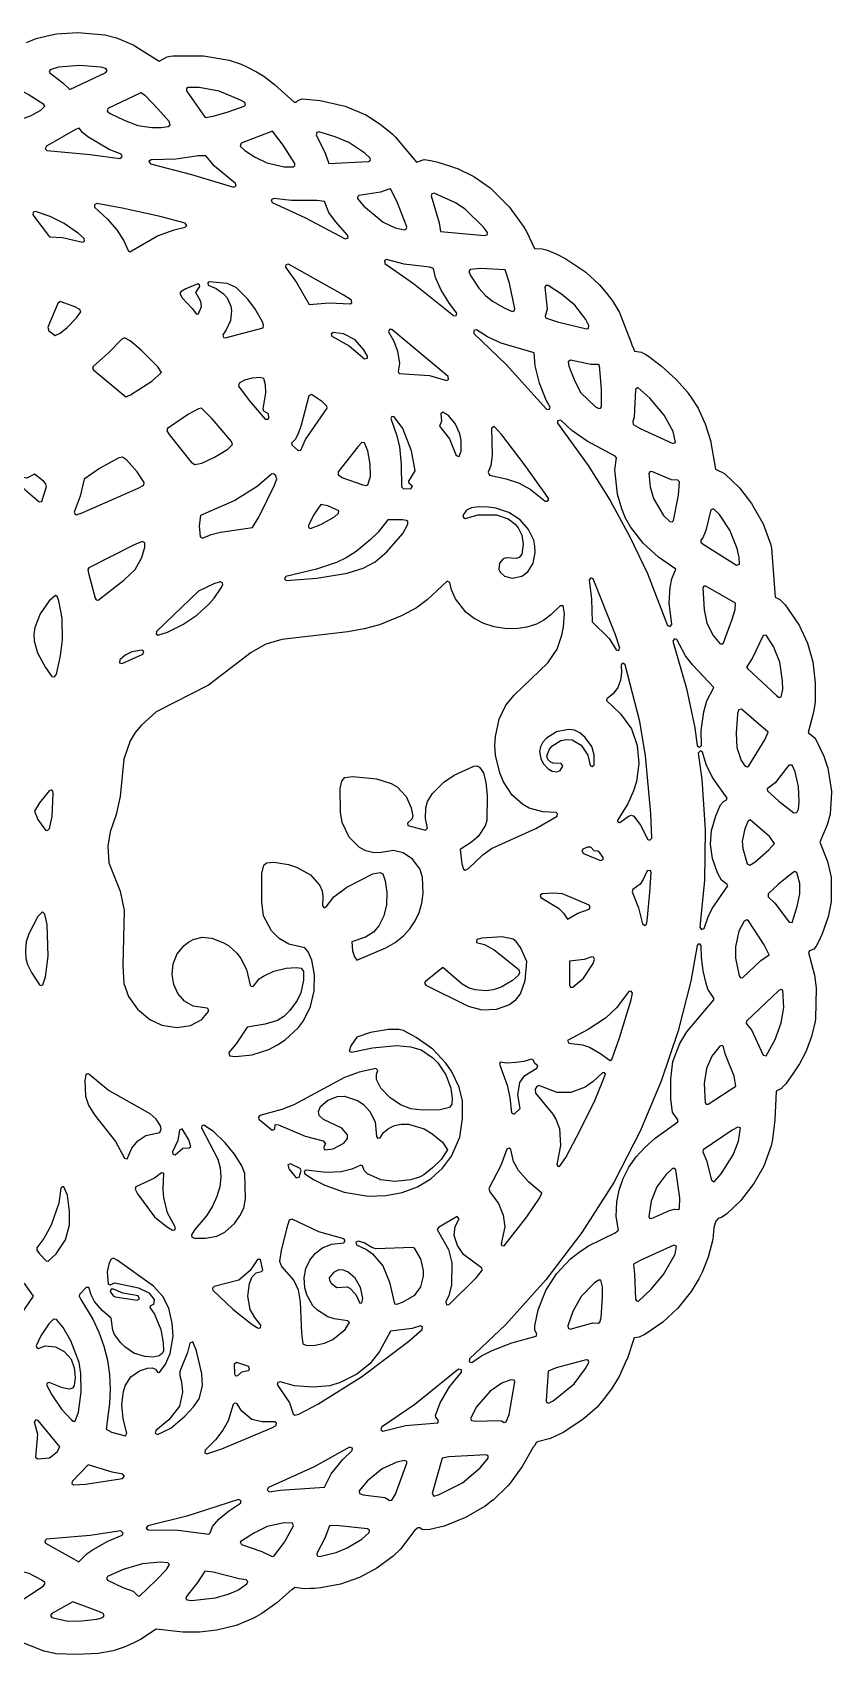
# Model space of a CAD drawing. Header units: millimetres. Extents: x 0 to 300, y 0 to 298.
# Drawn here: x 153.2 to 299.9, y 0.4 to 298.3 of the extents above; entities that cross this region are included whole.
import ezdxf

# ---------------------------------------------------------------- set-up
doc = ezdxf.new("R2010")
doc.units = ezdxf.units.MM
doc.layers.add('CUT', color=7, linetype='CONTINUOUS')

msp = doc.modelspace()

# ---------------------------------------------------------------- linework, layer by layer
at = {"layer": 'CUT'}
msp.add_lwpolyline([(152.1138, 296.4351), (153.9344, 297.1684), (155.9288, 297.6845), (157.6565, 298.0648), (161.5401, 298.3099), (166.509, 297.8858), (168.6715, 297.33), (171.7335, 296.0566), (176.4606, 293.029), (177.9771, 293.8203), (178.5348, 293.9328), (179.0786, 293.9902), (184.5915, 293.9936), (189.3438, 293.2099), (189.722, 293.0863), (191.5341, 292.4764), (192.2968, 292.1176), (194.3583, 291.0507), (195.6614, 290.259), (197.6325, 288.7413), (201.2594, 285.4767), (201.5963, 285.4774), (201.9144, 285.8207), (202.7049, 286.1151), (206.0041, 285.8395), (210.6328, 284.7509), (214.4049, 283.1637), (214.7019, 282.9917), (217.0329, 281.4516), (218.8002, 280.0828), (218.8027, 280.0809), (218.8033, 280.0804), (218.8033, 280.0804), (219.3065, 279.6372), (219.8317, 279.0616), (223.7284, 274.4945), (225.0906, 274.9791), (226.3502, 274.7961), (227.628, 274.5175), (230.099, 273.7087), (230.8247, 273.454), (231.2079, 273.3196), (231.2747, 273.2961), (231.3216, 273.2797), (233.9706, 271.9675), (234.213, 271.8347), (234.2532, 271.8126), (234.277, 271.7996), (234.4276, 271.7171), (237.2037, 269.7569), (240.7337, 266.3142), (243.4475, 262.4647), (243.4874, 262.3978), (243.5339, 262.3198), (243.5763, 262.2486), (243.8667, 261.7614), (245.3886, 258.6245), (246.7465, 258.556), (247.4834, 258.3826), (247.8779, 258.2787), (249.4468, 257.5871), (251.1164, 256.723), (254.7785, 254.2905), (257.3096, 251.9454), (258.5859, 250.4094), (259.6461, 249.0331), (260.9345, 246.8857), (261.1674, 246.3979), (263.0559, 241.4912), (263.2169, 240.9221), (263.5192, 240.2875), (263.716, 239.7763), (264.9656, 239.566), (265.0385, 239.5422), (265.7771, 239.1547), (266.0554, 238.9724), (266.0733, 238.9607), (266.0745, 238.9599), (266.3627, 238.7711), (268.6092, 237.1106), (271.448, 234.4862), (273.4244, 232.2463), (273.4442, 232.2193), (273.458, 232.2006), (273.5402, 232.0884), (274.1355, 231.2766), (275.3654, 229.3379), (275.5182, 229.0246), (276.6869, 226.4057), (277.6301, 223.3559), (278.6003, 218.0985), (280.2146, 217.3105), (280.2285, 217.3002), (280.236, 217.2945), (280.2472, 217.2862), (280.2929, 217.2521), (282.9876, 214.7045), (285.2016, 211.8228), (287.3048, 208.0731), (288.7189, 204.2132), (288.852, 203.6288), (289.5531, 194.6211), (290.3634, 194.1993), (291.3664, 193.1963), (293.9297, 189.4785), (295.4864, 186.1551), (296.4635, 182.7392), (296.8909, 178.8737), (296.8912, 175.9216), (296.8559, 175.4002), (296.6291, 173.812), (296.5012, 173.2654), (295.6018, 169.7522), (296.8798, 168.6912), (298.4693, 165.4297), (299.1831, 163.2253), (299.8616, 159.0015), (299.8699, 158.7441), (299.597, 154.7287), (299.0745, 152.8044), (297.7367, 149.5913), (299.1399, 146.0356), (299.7835, 143.1683), (299.8151, 138.6346), (299.2662, 135.8976), (298.155, 132.7563), (297.479, 131.3186), (297.0477, 130.5055), (296.6013, 129.9704), (295.8297, 129.6575), (295.6557, 129.3643), (296.7598, 125.1649), (297.068, 122.8511), (296.9064, 117.1974), (296.8524, 116.7016), (296.1795, 113.9006), (295.253, 111.402), (295.0082, 110.877), (294.0019, 108.9053), (292.896, 107.2338), (291.4898, 105.2056), (290.7521, 104.4726), (290.7278, 104.4501), (290.71, 104.4336), (290.6791, 104.405), (290.6579, 104.3853), (289.6853, 103.8977), (289.4942, 98.625), (289.0417, 95.0047), (288.771, 93.8613), (288.3246, 92.4736), (287.4291, 90.1233), (285.6157, 86.8965), (283.1396, 83.7562), (283.1364, 83.7529), (280.6509, 81.3519), (279.6531, 80.6866), (279.0395, 80.5152), (278.6364, 80.0169), (278.3002, 78.8187), (278.0768, 76.6155), (277.2263, 73.3705), (276.2196, 70.7823), (275.5391, 69.4502), (274.13, 67.0863), (271.674, 64.0458), (270.7583, 63.1747), (268.8955, 61.4813), (265.6141, 59.2006), (264.561, 58.7212), (263.6311, 58.5814), (262.3372, 54.6955), (262.2743, 54.5371), (262.2709, 54.5285), (262.269, 54.5238), (262.2686, 54.5228), (260.8882, 51.4683), (259.6139, 49.422), (258.4131, 47.7424), (256.8449, 45.8692), (254.5729, 43.8831), (254.1025, 43.5381), (250.7173, 41.2902), (249.6759, 40.7818), (248.2933, 40.1267), (245.8879, 39.4657), (245.8353, 39.3975), (245.6904, 39.3601), (245.4031, 38.8377), (245.1289, 38.4825), (243.1194, 34.9842), (240.9066, 31.9136), (240.4508, 31.4185), (240.2956, 31.2499), (240.2168, 31.1643), (240.1383, 31.0789), (238.011, 28.994), (237.8153, 28.8301), (237.7642, 28.7873), (237.7391, 28.7663), (237.7272, 28.7564), (236.3173, 27.6967), (232.703, 25.5828), (228.8011, 24.0101), (226.1535, 23.3781), (224.8188, 23.3062), (224.3238, 23.6869), (223.9357, 23.6654), (223.4202, 23.2397), (220.7458, 19.7928), (219.4076, 18.5159), (216.4179, 16.2812), (213.2384, 14.602), (209.738, 13.3551), (206.1545, 12.649), (204.996, 12.5783), (204.9875, 12.5778), (204.2494, 12.5327), (203.0976, 12.4625), (201.3546, 12.7102), (200.9082, 12.3289), (200.7548, 12.3195), (198.0991, 9.9407), (195.3151, 7.9479), (193.9011, 7.1564), (193.8747, 7.1433), (193.8518, 7.132), (193.7701, 7.0917), (193.6462, 7.0305), (190.5849, 5.7685), (187.066, 4.9205), (183.8692, 4.5263), (180.8007, 4.5574), (175.9106, 5.0996), (173.0341, 3.1584), (171.6032, 2.4583), (170.0826, 1.7732), (168.0438, 1.1272), (165.2837, 0.6022), (161.3784, 0.421), (157.5961, 0.5734), (157.1758, 0.665), (156.7026, 0.7681), (156.2508, 0.8666), (155.3481, 1.0634), (155.3295, 1.0677), (154.5751, 1.3348), (150.3606, 2.9911)], dxfattribs=at)
for points in [[(160.1105, 287.8378), (166.7028, 290.9676), (166.9065, 291.3215), (166.6953, 291.671), (165.772, 291.9629), (161.9347, 292.232), (158.0037, 291.9372), (156.4533, 291.4427), (156.3136, 291.1599), (156.4211, 290.8633), (158.825, 289.0586)], [(149.3493, 282.1604), (150.5959, 282.2255), (152.7387, 282.9523), (154.7809, 284.0636), (155.4854, 284.7704), (155.3118, 285.1024), (152.4288, 286.917), (150.0371, 288.1963), (144.43, 285.0747), (144.2348, 284.5335), (145.091, 283.8681), (147.4996, 282.6341)], [(172.5665, 281.2427), (175.1161, 280.8632), (176.827, 280.8322), (178.1016, 281.0365), (178.497, 281.3698), (178.2971, 281.9367), (176.2552, 284.2708), (173.9837, 286.663), (173.1378, 287.2425), (167.0521, 284.371), (166.9433, 283.8666), (167.4864, 283.4487), (170.0518, 282.1975)], [(186.4002, 282.9364), (189.122, 283.7218), (192.0652, 284.7701), (192.298, 285.0251), (192.1965, 285.4276), (191.3961, 285.8924), (187.4984, 287.5293), (183.7902, 288.184), (181.8299, 288.2177), (181.4796, 288.0126), (181.4868, 287.6067), (184.8943, 282.7094)], [(169.2784, 275.1824), (169.6971, 275.5288), (169.4986, 275.9324), (167.3046, 276.8386), (163.387, 279.159), (162.4078, 279.9167), (161.8223, 280.7144), (161.1022, 280.4754), (155.7928, 277.4066), (155.5385, 276.9587), (155.8939, 276.6305), (163.8441, 275.9109)], [(196.2152, 274.3657), (199.4453, 273.646), (201.0716, 273.6276), (201.4012, 273.8863), (201.3692, 274.2335), (199.2117, 277.5854), (197.2683, 280.1952), (191.5346, 277.9582), (191.3585, 277.412), (192.1965, 276.634), (194.1006, 275.394)], [(207.6033, 274.2141), (214.9184, 274.6158), (215.2356, 274.8314), (215.2058, 275.2486), (214.2263, 276.1262), (211.2827, 278.0915), (208.8042, 279.1689), (205.7951, 280.0334), (205.3916, 279.9287), (205.2981, 279.5224), (206.9167, 276.1473)], [(190.1244, 269.8858), (190.5928, 270.1437), (190.4866, 270.5727), (186.6271, 273.7487), (185.0548, 275.6628), (183.6752, 275.6305), (179.5304, 275.0263), (175.0248, 274.939), (174.6014, 274.5948), (174.873, 274.1565), (182.4438, 272.2523)], [(217.5668, 263.4833), (219.7865, 262.4337), (221.5229, 262.0721), (221.8993, 262.2488), (221.9486, 262.5912), (220.1968, 267.033), (218.9786, 269.4987), (218.6304, 269.5491), (217.0974, 268.9599), (213.0921, 268.3695), (212.8812, 268.149), (212.8965, 267.8192), (213.9856, 266.4738)], [(228.1335, 261.7617), (236.2063, 260.9986), (236.6646, 261.1519), (236.7036, 261.5687), (236.0001, 262.5635), (232.654, 265.8756), (230.8724, 267.0443), (226.9266, 268.7858), (226.5011, 268.6852), (226.4008, 268.2755), (227.8449, 263.3561)], [(158.721, 260.6602), (162.3825, 259.8032), (162.7735, 260.0067), (162.7426, 260.4464), (161.6788, 261.389), (159.0488, 263.2025), (156.4896, 264.4807), (153.7952, 265.4138), (153.3701, 265.2851), (153.3232, 264.8435), (156.3403, 260.7959)], [(168.7252, 262.0451), (169.9951, 260.0649), (170.7713, 258.2477), (171.0818, 258.0117), (176.1872, 260.9427), (179.2341, 262.0425), (181.2708, 262.5278), (181.547, 262.8348), (181.2681, 263.2967), (176.6664, 264.5268), (169.7037, 266.0641), (165.0183, 266.8733), (164.6151, 266.682), (164.6372, 266.2363), (166.962, 264.1103)], [(210.6378, 260.4282), (211.1438, 260.6076), (211.1054, 261.0499), (208.82, 263.5699), (207.6298, 265.2164), (206.8196, 267.2857), (205.4256, 267.4491), (200.7494, 267.4507), (197.4947, 267.8072), (197.0454, 267.5511), (197.2204, 267.0645), (203.1953, 264.327)], [(228.2605, 250.9965), (227.1893, 253.2975), (226.814, 254.9613), (226.0967, 255.2305), (221.4461, 255.7701), (218.2005, 256.5916), (217.8213, 256.4304), (217.9076, 255.87), (223.1255, 252.1982), (230.4934, 246.3199), (230.9752, 246.2934), (231.1213, 246.7859), (229.7514, 248.5309)], [(204.0342, 248.3242), (207.655, 248.6838), (211.5162, 248.451), (211.8554, 248.6324), (211.7944, 249.1458), (210.2339, 250.1212), (200.19, 255.7411), (199.7208, 255.6563), (199.6629, 255.1831), (201.7042, 252.366)], [(236.3741, 250.0311), (237.6725, 248.9711), (239.8924, 247.6694), (241.2547, 247.0869), (241.6433, 247.2101), (241.7423, 247.5342), (240.7667, 252.2382), (240.0043, 254.6952), (235.4682, 254.952), (233.5671, 254.7959), (233.3238, 254.41), (233.6103, 253.678), (235.1636, 251.3631)], [(184.1554, 248.898), (183.2033, 250.5736), (183.9308, 251.6389), (183.8664, 251.9758), (183.5653, 252.1402), (181.3546, 251.2526), (180.4484, 250.645), (180.2953, 250.3493), (180.7143, 249.6023), (182.5332, 247.6306), (183.3332, 246.5689), (183.6963, 246.6572), (184.2531, 247.951)], [(188.3165, 250.3001), (188.9527, 249.5905), (189.6036, 248.0623), (189.7295, 247.1829), (189.5417, 245.3949), (188.8039, 243.666), (188.1579, 242.7832), (188.2681, 242.3143), (188.6031, 242.2279), (195.5545, 244.0661), (195.6384, 244.5412), (195.4325, 245.1434), (194.0511, 247.6093), (192.6897, 249.394), (190.6184, 251.4673), (188.9361, 252.1773), (185.7445, 252.5374), (185.3873, 252.3197), (185.442, 251.8711), (186.9462, 251.2745)], [(247.2912, 246.2157), (247.3978, 245.8827), (249.5646, 245.1485), (254.9179, 243.8499), (255.2747, 243.961), (255.3368, 244.4959), (254.7933, 245.5937), (252.7346, 248.2392), (250.3241, 250.2302), (247.846, 251.848), (247.4639, 251.865), (247.2376, 251.5146), (247.6575, 247.4936)], [(157.3804, 242.6519), (158.3365, 243.0791), (159.6166, 244.1424), (161.314, 245.901), (162.0766, 247.0313), (161.9349, 247.4124), (161.0276, 247.9332), (158.3019, 248.8758), (157.8988, 248.5377), (156.0707, 244.2015), (156.2462, 243.4951)], [(171.1912, 231.762), (175.1593, 234.2683), (176.9134, 235.8729), (176.211, 236.9229), (173.163, 239.9707), (171.1707, 241.6607), (170.1442, 242.2401), (169.6097, 241.9923), (167.1994, 239.4918), (164.3512, 236.9519), (164.2659, 236.6154), (164.4882, 236.2818), (170.3602, 231.4217)], [(214.1569, 238.3951), (214.6825, 238.5035), (214.7382, 238.8759), (214.0669, 240.0282), (212.4703, 241.8363), (210.2974, 242.9711), (208.4002, 243.2364), (208.0286, 242.9289), (208.1864, 242.5075), (211.3456, 240.7329)], [(220.2145, 239.7538), (220.5788, 237.5069), (220.3536, 236.0338), (220.4991, 235.6916), (226.0853, 235.2805), (229.2039, 234.4195), (229.5891, 234.5565), (229.5437, 235.1177), (219.206, 243.7335), (218.7575, 243.7628), (218.5624, 243.3579), (219.5375, 241.6078)], [(246.2661, 233.8916), (245.509, 237.1011), (245.2698, 239.469), (239.2565, 241.2575), (236.7543, 242.3848), (234.6919, 243.6663), (234.2565, 243.5904), (234.2344, 243.0276), (240.1756, 237.323), (247.5557, 229.1551), (248.0571, 229.0581), (248.2587, 229.4933), (247.5097, 230.763)], [(253.883, 232.1035), (256.5751, 229.58), (257.1593, 229.2281), (257.4946, 229.2836), (257.6674, 229.5762), (257.669, 232.8039), (257.3065, 237.1317), (256.9832, 237.3205), (255.6903, 237.3296), (251.947, 238.0964), (251.5292, 237.7956), (251.6712, 237.0392), (252.7735, 234.2406)], [(196.4897, 227.2638), (196.6306, 227.5321), (196.5442, 228.2949), (195.702, 228.7821), (195.5776, 229.1854), (196.0284, 232.1028), (195.968, 233.603), (195.6994, 234.7494), (194.9442, 234.9656), (193.5756, 234.816), (192.1655, 234.4313), (191.132, 233.8827), (191.0477, 233.3618), (192.9988, 230.7376), (195.9569, 227.2767)], [(271.2371, 223.0176), (270.8357, 225.0439), (269.156, 228.0472), (266.549, 231.1663), (264.3393, 233.0804), (263.8804, 232.7531), (263.6565, 227.6325), (263.4192, 226.8587), (263.4662, 226.3124), (264.7266, 225.5628), (270.7372, 222.8297)], [(202.4474, 221.5839), (203.3629, 223.5514), (207.3387, 229.3042), (207.2738, 229.7042), (206.4424, 230.4804), (204.4323, 231.8221), (203.9227, 231.5859), (202.5532, 226.1996), (201.9748, 224.5822), (201.4137, 223.5462), (200.7772, 222.8686), (200.8708, 222.5419), (201.9681, 221.5344)], [(183.0292, 218.9421), (184.3078, 219.1992), (186.6461, 220.3199), (189.074, 221.7993), (189.9289, 222.6626), (189.7612, 223.1945), (186.2007, 227.3573), (184.2403, 229.3011), (183.7049, 229.2016), (181.8605, 228.2038), (178.0051, 225.594), (177.8779, 225.1571), (178.319, 224.4928), (182.3415, 219.3649)], [(220.5795, 222.2565), (220.8816, 218.9622), (220.9506, 214.8643), (221.2586, 214.5588), (222.6424, 214.4906), (222.9541, 214.9751), (222.3872, 215.4758), (222.2955, 215.8779), (223.4379, 217.7753), (222.7855, 221.4949), (221.1787, 225.5847), (219.6312, 227.7355), (219.1588, 227.7833), (218.9638, 227.3858), (220.0539, 224.4235)], [(231.538, 220.4629), (231.9197, 221.3962), (231.8935, 223.4532), (231.6742, 224.5937), (230.8153, 226.5095), (229.5401, 227.9998), (228.5299, 228.5759), (228.1442, 228.2789), (228.3081, 226.9538), (227.9402, 226.0191), (229.7669, 223.6856), (230.9914, 220.6141)], [(252.2029, 225.2307), (250.1679, 227.1128), (249.6069, 227.0155), (249.5974, 226.5681), (255.1917, 218.8025), (259.2255, 212.3421), (262.8425, 205.711), (266.0777, 198.9396), (269.7726, 189.4219), (270.2584, 189.2033), (270.5408, 189.5816), (270.0769, 193.5641), (270.2573, 196.3493), (270.5412, 197.9785), (271.2758, 199.7564), (268.1229, 201.972), (265.2883, 204.5352), (262.9965, 207.5234), (262.0799, 209.1388), (261.3586, 210.8313), (260.5989, 213.5147), (260.1151, 217.9907), (260.3846, 220.2037), (260.1722, 220.4695), (255.0037, 223.2233)], [(244.5811, 214.4405), (247.327, 212.2526), (247.6358, 212.206), (247.903, 212.4302), (247.9107, 212.7423), (247.4478, 213.4734), (243.4914, 219.0009), (239.3659, 224.3912), (237.9361, 225.9591), (237.4941, 225.6081), (237.6055, 220.6306), (237.3324, 218.7669), (236.8744, 217.5316), (237.1209, 217.026), (240.1457, 216.3427), (242.4401, 215.5749)], [(214.4989, 215.1025), (214.7927, 215.2315), (215.2534, 216.7351), (215.1992, 219.0288), (214.775, 221.4761), (214.1783, 222.9689), (213.6908, 223.0027), (212.9293, 222.1935), (209.3225, 217.6496), (209.3307, 217.0415), (210.1754, 216.5101), (213.8575, 215.2336)], [(172.525, 214.5566), (173.6416, 215.1804), (173.7567, 215.6411), (172.4133, 217.5983), (170.4572, 219.8238), (169.7611, 220.3273), (169.1082, 220.2147), (165.5368, 218.2165), (162.722, 216.2917), (162.0067, 213.1678), (160.9104, 210.2333), (160.9729, 209.8915), (161.2786, 209.7262), (162.4901, 210.1737)], [(267.1943, 212.712), (269.0534, 209.5983), (270.2051, 208.4695), (270.6132, 208.407), (270.8549, 208.6983), (271.7688, 213.3036), (271.953, 215.785), (271.6726, 216.1165), (270.5001, 216.1426), (266.8776, 217.7013), (266.5079, 217.6465), (266.3432, 217.3109), (266.5878, 214.8771)], [(154.9486, 212.1765), (155.8138, 214.9179), (155.7062, 215.387), (155.2446, 215.8981), (153.5738, 217.2125), (152.1648, 216.4407), (150.7498, 216.7899), (150.1219, 216.5577), (150.0954, 216.0186), (151.8872, 214.2837), (154.4331, 212.1293)], [(193.6204, 207.3721), (194.8538, 209.4318), (197.6727, 215.1584), (198.0728, 216.3549), (197.8031, 216.982), (197.436, 217.2266), (197.0919, 217.1703), (194.4851, 214.9257), (190.3502, 212.3605), (184.0721, 209.5942), (183.844, 207.6897), (183.974, 205.7049), (184.4287, 205.4193), (186.0508, 206.1353), (187.7581, 206.5408)], [(208.6577, 209.3799), (209.392, 210.012), (209.4233, 210.4334), (207.4473, 211.4004), (206.1223, 211.6176), (204.8021, 209.6434), (203.8742, 207.7654), (203.9129, 207.3827), (204.2555, 207.2078), (206.1261, 207.9174)], [(210.9697, 199.0178), (213.9322, 199.9564), (216.1263, 201.1177), (218.2897, 202.9295), (221.17, 206.3137), (222.1125, 208.0321), (222.1168, 208.5015), (221.8883, 208.7095), (221.1647, 208.7978), (218.4576, 208.7945), (216.6496, 206.5326), (215.2223, 205.1064), (212.6512, 202.9889), (210.8231, 201.8129), (209.0214, 200.9597), (205.3698, 199.7224), (199.6967, 198.4116), (199.4554, 197.9999), (199.8165, 197.6423), (205.441, 198.0916)], [(238.381, 209.7362), (240.5226, 209.002), (241.8395, 208.0068), (242.3811, 207.3624), (243.0366, 205.9685), (243.2497, 204.345), (243.0229, 202.5041), (242.55, 201.8844), (242.0837, 201.7091), (240.1746, 201.8243), (239.6045, 201.6376), (238.9095, 200.8323), (238.7868, 199.7664), (239.0315, 199.2107), (239.8366, 198.4597), (241.273, 198.0938), (243.0137, 198.4405), (244.1425, 199.2347), (245.1352, 200.8595), (245.4999, 202.8289), (245.4399, 203.9729), (245.2265, 205.0642), (244.287, 207.0555), (242.6993, 208.8028), (240.619, 210.1566), (238.2787, 210.9365), (236.9014, 211.1235), (235.1508, 211.1821), (233.796, 210.999), (232.8592, 210.5828), (232.2373, 209.5868), (232.3178, 209.222), (232.6447, 209.0792), (235.0201, 209.7128)], [(283.0007, 200.6611), (282.9392, 201.9053), (282.5549, 203.5674), (281.2175, 206.9325), (279.2859, 209.7632), (278.2158, 210.8162), (277.6931, 210.6173), (276.7714, 206.8488), (276.2259, 205.5154), (275.8616, 205.0887), (275.8777, 204.7002), (276.303, 204.3609), (282.4533, 200.5079)], [(164.9168, 194.1009), (165.2819, 194.0304), (169.9793, 197.7211), (172.0618, 199.7124), (173.3203, 201.9001), (173.8423, 203.764), (173.84, 204.5956), (173.3761, 204.8292), (171.7962, 204.1694), (163.5816, 200.0034), (163.4093, 199.7111), (163.5199, 198.9965), (164.7379, 194.4319)], [(181.126, 120.4397), (179.9253, 121.8437), (179.162, 123.5014), (178.8538, 125.3201), (179.0429, 127.2391), (179.786, 129.0771), (181.0918, 130.6235), (181.8753, 131.2511), (182.7202, 131.733), (184.3621, 132.1631), (186.1647, 131.9811), (188.1752, 131.2133), (189.1742, 130.6309), (190.7738, 129.1826), (191.4899, 128.2386), (192.4835, 126.2512), (193.1512, 123.3548), (193.412, 123.0889), (193.8088, 123.1762), (194.8436, 124.4827), (195.5967, 125.0236), (197.5255, 125.9107), (199.7858, 126.4531), (201.6413, 126.6101), (202.5158, 126.4571), (202.9751, 125.8718), (202.9783, 124.242), (202.4504, 121.9295), (201.8277, 120.5367), (200.4585, 118.6809), (199.3497, 117.5774), (198.1861, 116.8309), (195.9342, 116.1917), (192.6438, 115.6433), (190.6374, 112.551), (189.2799, 110.9611), (189.3727, 110.3918), (190.4988, 110.2501), (193.5365, 110.5526), (196.6158, 111.5496), (198.1727, 112.3722), (199.607, 113.3022), (202.0425, 115.567), (202.9903, 116.8178), (204.241, 119.4068), (204.9003, 122.2904), (204.9646, 125.2696), (204.4674, 127.9608), (203.8423, 129.4874), (203.189, 130.178), (200.267, 130.8926), (198.4775, 131.9146), (197.0828, 133.3202), (195.6197, 136.0984), (195.3044, 138.6407), (195.3344, 143.8461), (195.6783, 145.3917), (196.1634, 145.8222), (197.5135, 145.9597), (200.1885, 145.5222), (201.6931, 145.0272), (204.2262, 143.6195), (205.9571, 141.6822), (206.3823, 140.6467), (206.5395, 139.5695), (206.4321, 137.896), (206.7785, 137.5733), (207.1282, 137.7067), (208.5142, 139.6016), (210.9333, 141.3753), (215.6993, 143.8021), (217.0218, 144.0572), (217.535, 143.7756), (217.9764, 142.5111), (218.2864, 140.3675), (218.2261, 138.1302), (217.739, 136.0706), (216.8123, 134.2613), (215.8353, 133.0959), (214.3658, 132.135), (211.8441, 131.3167), (211.9766, 129.6261), (212.3062, 128.5308), (212.7254, 127.9512), (218.0979, 130.1987), (219.7948, 131.2069), (221.2936, 132.4008), (222.4873, 133.6837), (223.4646, 135.1348), (224.2049, 136.7044), (224.7008, 138.392), (224.9451, 140.2461), (224.8032, 143.1719), (224.292, 144.7361), (222.9832, 146.4992), (221.2382, 147.6753), (219.4965, 148.0578), (216.8713, 147.6406), (215.6202, 147.7037), (214.4291, 148.0375), (213.2462, 148.6611), (211.3608, 150.5161), (210.085, 153.1986), (209.7331, 155.0985), (209.7071, 159.4596), (210.0116, 160.8007), (210.5414, 161.4792), (212.047, 161.656), (216.3691, 161.2634), (219.0768, 160.4069), (220.1331, 159.7902), (221.7832, 158.0252), (222.7491, 155.9317), (223.0163, 154.3735), (222.8536, 153.8138), (222.0612, 153.0723), (222.0937, 152.6645), (225.3502, 151.8108), (225.7167, 152.1963), (225.342, 153.9811), (225.434, 155.9241), (225.7483, 157.0533), (226.6388, 158.5429), (228.7259, 160.6297), (230.5906, 161.9052), (234.2557, 163.5715), (234.8027, 163.6144), (235.2549, 163.3937), (235.9884, 162.3386), (236.4574, 160.5565), (236.7, 158.1797), (236.6397, 153.5807), (236.3349, 152.6012), (234.9994, 150.6242), (233.7815, 149.5889), (231.7226, 148.2709), (232.0492, 145.6286), (232.3471, 144.6787), (232.6526, 144.4616), (233.228, 144.7857), (235.8486, 147.311), (237.4693, 148.4401), (245.6034, 152.1298), (249.5342, 154.4121), (249.6022, 154.7832), (249.3326, 155.0471), (246.908, 155.192), (244.3646, 155.8696), (243.1951, 156.506), (241.2679, 158.2531), (239.6837, 160.7166), (238.9896, 162.3554), (238.205, 165.614), (238.109, 167.3436), (238.1741, 169.0057), (238.8671, 172.1692), (240.1019, 174.7437), (241.6758, 176.6583), (247.7766, 182.5459), (249.4913, 185.0759), (250.3937, 187.6098), (250.6695, 189.1649), (250.8462, 191.5821), (250.6156, 193.0328), (250.0988, 193.0394), (248.3752, 191.3489), (247.0869, 190.377), (245.7444, 189.6466), (243.9537, 189.0686), (241.932, 188.7842), (239.9362, 188.8494), (237.9718, 189.1768), (236.0389, 189.7966), (234.3104, 190.6749), (232.775, 191.8301), (230.8709, 194.2816), (230.1269, 195.9774), (229.8141, 197.3109), (229.3416, 197.5129), (225.6341, 194.0863), (223.7204, 192.628), (221.052, 191.2158), (216.9091, 189.5224), (214.0766, 188.7599), (211.0746, 188.2136), (199.0163, 186.8278), (196.0385, 185.9537), (193.3367, 184.4355), (185.534, 178.4399), (175.9539, 173.5298), (173.1493, 171.0588), (172.0816, 169.7314), (171.1869, 168.2189), (169.9904, 164.8584), (169.319, 157.9828), (168.5629, 154.6862), (167.4704, 151.4923), (167.062, 148.8917), (167.2314, 145.8104), (169.3484, 140.6018), (170.076, 137.0841), (169.8069, 126.9612), (170.0211, 123.6333), (170.85, 121.2526), (172.5128, 118.9193), (174.79, 117.0197), (176.9903, 116.007), (179.7039, 115.5937), (182.2009, 115.9456), (184.2873, 117.0441), (185.5114, 118.5412), (185.5186, 118.8854), (185.2943, 119.0967), (182.7075, 119.5198)], [(180.8472, 189.5722), (183.3919, 191.3056), (185.5975, 193.2996), (186.5564, 194.4352), (187.887, 196.3453), (188.1384, 196.8933), (188.0761, 197.2259), (187.7045, 197.3918), (186.4934, 197.0623), (183.7153, 195.691), (176.0045, 188.3134), (175.9012, 187.8845), (176.2538, 187.6193), (178.0096, 188.1999)], [(255.9559, 190.0644), (259.0325, 186.9827), (260.3452, 184.9102), (260.7766, 184.7941), (261.0391, 185.266), (260.2158, 187.6947), (256.1423, 197.946), (255.6941, 198.1743), (255.3741, 197.7863), (255.8378, 194.2331)], [(277.0105, 189.8215), (278.1254, 187.5912), (279.3492, 186.0975), (279.7443, 185.9796), (280.0239, 186.234), (281.6224, 190.5621), (282.1599, 192.3622), (282.2544, 193.5003), (276.8279, 196.6533), (276.4445, 196.6256), (276.2598, 196.2884), (276.5176, 192.291)], [(158.7496, 186.7643), (158.6865, 190.7744), (158.0644, 193.9155), (157.7838, 194.7383), (157.4617, 194.9262), (156.3119, 193.9175), (154.6128, 191.517), (153.6618, 189.0424), (153.478, 187.8097), (153.513, 186.5748), (154.1425, 184.4044), (155.6422, 181.6975), (156.7916, 180.0502), (157.3015, 179.9465), (157.62, 180.4674), (158.3868, 183.8328)], [(173.69, 184.6127), (173.2871, 184.8712), (171.4395, 184.5661), (170.2293, 183.9608), (169.2353, 183.0666), (169.2094, 182.5526), (169.6738, 182.4186), (173.4929, 184.1104)], [(276.4177, 173.5191), (277.0115, 175.5442), (278.248, 177.9846), (274.3988, 182.0875), (273.0901, 183.8562), (271.4838, 186.8209), (271.0659, 186.9814), (270.7639, 186.4986), (273.2523, 177.809), (274.759, 170.6071), (275.2176, 167.3817), (275.5888, 167.0372), (276.0024, 167.3295), (275.9319, 170.1315)], [(290.2361, 176.185), (290.6329, 176.3043), (290.9024, 177.6712), (290.8751, 179.2215), (290.3652, 182.6476), (289.2113, 185.5129), (287.8753, 187.6503), (287.3234, 187.5393), (285.2758, 183.3467), (284.2577, 181.7776), (284.4939, 181.4135), (289.7432, 176.5299)], [(261.1506, 179.3552), (260.6457, 178.0084), (259.7974, 176.8421), (258.6378, 175.9384), (258.5524, 175.6128), (261.1657, 173.1947), (263.1371, 170.4355), (264.1888, 167.3649), (264.4995, 164.064), (264.0474, 160.7491), (263.5163, 159.026), (262.4779, 156.649), (260.5262, 153.5571), (260.6888, 153.2987), (261.0242, 153.2372), (262.7076, 154.4477), (263.1809, 154.5618), (263.5867, 154.3769), (264.8373, 152.7597), (266.141, 150.1215), (266.5188, 149.9549), (266.8697, 150.3244), (266.7257, 154.901), (265.7299, 165.4627), (264.6748, 171.7897), (262.0185, 182.1728), (261.6366, 182.4559), (261.2519, 182.1766), (261.3314, 180.7844)], [(282.4621, 166.9939), (283.2967, 164.6209), (284.028, 163.5634), (284.3808, 163.4366), (284.6657, 163.6219), (287.634, 168.3864), (288.2348, 169.8286), (283.3203, 174.0052), (282.8099, 173.9031), (282.6098, 173.1338), (282.3718, 169.6051)], [(247.7904, 164.817), (247.6521, 165.4104), (248.0256, 166.5636), (248.5502, 167.2291), (250.1709, 168.269), (251.21, 168.4781), (252.2459, 168.3962), (253.9224, 167.4287), (255.1167, 165.5601), (255.5818, 163.679), (255.9566, 163.502), (256.3016, 163.7878), (256.3158, 165.6648), (255.8634, 167.167), (254.6553, 168.8604), (253.66, 169.7102), (252.6866, 170.1848), (251.5932, 170.304), (249.4214, 169.8556), (247.5574, 168.7029), (246.8789, 167.9681), (246.4379, 167.1142), (246.2736, 166.233), (246.5214, 164.9458), (246.9497, 164.0669), (247.8581, 163.0771), (248.6078, 162.6276), (249.4852, 162.5308), (250.0587, 162.794), (250.5872, 163.5803), (250.2613, 164.0302), (248.7703, 164.124), (248.21, 164.3616)], [(277.9611, 137.4422), (280.8089, 141.5695), (280.6979, 141.852), (279.6861, 142.6584), (278.9636, 144.0088), (278.0279, 146.6344), (277.653, 149.2321), (277.8649, 151.7421), (278.6276, 154.4387), (279.5071, 156.4388), (280.0278, 157.0802), (280.6061, 157.3748), (280.7037, 157.7039), (278.0063, 161.466), (276.8583, 163.8528), (276.1853, 166.1597), (275.8038, 166.3916), (275.4195, 165.973), (276.0932, 161.2039), (276.6665, 151.8607), (276.546, 142.6092), (275.7307, 133.9925), (275.9851, 133.5801), (276.4737, 133.7452), (277.2095, 135.9069)], [(292.9663, 154.9736), (293.4796, 155.041), (293.7835, 155.6659), (293.9521, 157.0258), (293.8058, 159.8236), (293.1843, 162.5315), (292.6313, 163.7642), (292.0639, 163.7562), (289.5104, 160.5218), (288.053, 159.4074), (288.0998, 159.0321), (290.1712, 157.11)], [(157.028, 158.5322), (156.945, 158.9549), (156.6601, 159.1504), (156.3006, 159.0245), (154.5018, 156.8555), (153.6118, 155.2944), (154.2087, 153.7484), (155.6005, 151.8174), (156.0065, 151.735), (156.3538, 152.1224), (156.8171, 154.3053)], [(289.4092, 149.3908), (288.4821, 150.6712), (284.9428, 153.7201), (284.574, 153.5333), (283.9368, 152.0602), (283.4597, 149.7952), (283.5787, 148.4299), (284.3944, 145.6322), (284.8762, 145.3662), (285.8126, 145.9651), (288.3598, 148.1783)], [(257.9411, 146.4351), (257.9354, 146.7848), (257.3393, 147.6437), (256.971, 147.9481), (256.2791, 148.0132), (255.7018, 148.684), (255.0887, 148.6688), (254.2324, 148.2982), (254.0306, 147.8676), (254.3648, 147.5204), (257.4718, 146.2161)], [(265.6773, 134.3322), (265.9282, 134.5733), (266.0309, 135.165), (266.544, 140.3497), (266.7544, 144.0684), (266.62, 144.3883), (266.0484, 144.3501), (265.329, 142.7288), (264.737, 141.91), (263.3887, 140.9184), (263.2735, 140.4973), (264.433, 137.5614), (265.1675, 134.5964)], [(292.6504, 134.853), (293.5713, 137.8123), (294.0409, 140.0944), (294.07, 142.0431), (293.5217, 144.0292), (293.1451, 144.1963), (292.6356, 143.9449), (290.1247, 141.905), (288.2561, 140.0972), (288.2251, 139.5637), (289.4937, 138.4095), (292.0909, 134.8911)], [(250.7018, 136.5944), (251.3925, 135.4796), (253.314, 136.559), (255.3726, 137.3239), (255.5907, 137.5895), (255.3725, 138.0505), (250.4783, 140.147), (248.8718, 140.2744), (246.7611, 140.1405), (246.4295, 139.8454), (246.5422, 139.4504), (249.7644, 137.4776)], [(156.0926, 128.6509), (155.9445, 134.4686), (155.5189, 136.4098), (155.043, 136.8205), (154.1831, 135.9723), (152.5458, 132.7813), (152.058, 131.3262), (151.9379, 129.7066), (152.0268, 128.267), (152.3211, 127.1504), (153.0607, 125.647), (154.5312, 123.4027), (154.8448, 123.27), (155.1478, 123.4258), (155.6377, 124.8812)], [(288.4051, 128.9201), (287.4896, 130.726), (284.618, 135.1683), (284.333, 135.3526), (283.8661, 135.075), (282.8809, 133.2799), (282.2239, 130.3828), (282.2243, 128.2905), (282.936, 125.0412), (283.1576, 124.7253), (283.5765, 124.7641), (286.8867, 127.8658)], [(235.7046, 118.8201), (238.3939, 118.943), (240.6563, 119.7156), (241.9178, 120.6359), (242.8024, 121.7726), (243.6385, 124.2124), (243.9544, 127.6815), (242.8055, 130.2862), (241.9838, 131.3883), (241.4441, 131.7753), (239.4389, 132.2448), (235.7115, 131.9992), (234.7747, 131.7281), (234.7274, 131.1618), (236.1947, 130.7926), (237.9783, 129.8124), (242.4607, 126.2087), (242.5862, 125.5892), (242.4383, 125.2027), (241.3365, 124.1791), (239.2146, 123.0045), (237.7942, 122.4988), (236.474, 122.2833), (234.4961, 122.4656), (233.2434, 122.8815), (232.1119, 123.524), (228.5469, 126.5843), (225.3367, 124.0394), (225.1872, 123.6937), (225.3896, 123.376), (233.1949, 119.4662)], [(237.5834, 56.2616), (241.2103, 57.6519), (245.6364, 58.9202), (245.7719, 59.2874), (245.4222, 60.076), (245.4178, 60.7831), (246.0602, 63.7096), (247.4381, 67.2821), (249.3679, 70.3672), (251.9634, 73.0832), (253.5471, 74.3262), (255.2548, 75.4526), (260.1469, 77.854), (260.7996, 78.3492), (260.3269, 80.8484), (260.4762, 83.5309), (260.9004, 85.7297), (261.631, 87.8431), (262.6961, 89.9118), (264.0119, 91.8032), (265.5962, 93.567), (267.4885, 95.2727), (271.6624, 98.2563), (271.6607, 98.6048), (270.7146, 100.0542), (270.3488, 102.4013), (270.3485, 106.16), (270.7521, 109.3203), (272.0257, 112.6246), (273.3389, 114.7965), (278.2863, 120.6303), (278.2482, 120.9662), (277.1964, 122.606), (276.8418, 123.6641), (276.2954, 126.0077), (275.9924, 128.4999), (275.975, 130.5711), (275.7885, 130.857), (275.4129, 130.882), (275.1901, 130.6235), (274.032, 124.0997), (271.7113, 114.9375), (268.6282, 105.7448), (264.7758, 96.5542), (259.9237, 87.1212), (254.0685, 77.9584), (247.4374, 69.2173), (240.0307, 60.962), (233.4482, 54.6982), (233.3846, 54.1936), (233.8664, 54.0309), (235.6625, 55.2874)], [(256.1163, 127.3578), (256.3559, 128.1431), (256.2128, 128.4875), (255.886, 128.5745), (254.4584, 128.0836), (251.7937, 127.7812), (251.7887, 123.3228), (251.9901, 123.0026), (252.3682, 122.9914), (254.3216, 124.6467)], [(263.082, 120.6624), (263.3657, 121.8504), (263.0933, 122.2482), (262.6868, 122.1583), (260.4053, 119.1902), (258.3631, 117.268), (255.2271, 115.1947), (251.4095, 113.1886), (251.6746, 112.6816), (254.1663, 112.3912), (255.4619, 111.9692), (257.3749, 110.8445), (259.2365, 109.501), (259.5396, 109.7191), (260.9684, 113.6565)], [(287.8492, 110.3937), (289.4991, 113.4004), (290.6128, 116.4419), (291.0863, 119.2655), (290.9028, 122.4319), (290.5469, 122.5831), (290.1701, 122.3568), (284.2366, 116.7442), (284.1939, 116.292), (285.1992, 115.1401), (287.3008, 110.5237)], [(197.7287, 96.9063), (197.7429, 97.7364), (198.3775, 97.6861), (203.2886, 95.6271), (206.6059, 94.7399), (207.0245, 94.2119), (206.6165, 93.5101), (206.852, 93.0921), (208.3853, 93.2707), (210.3739, 94.3138), (211.0349, 95.1722), (211.0616, 95.8853), (209.9889, 97.0967), (206.6311, 98.6761), (205.8473, 99.4361), (205.7227, 100.1412), (206.0962, 101.079), (207.4399, 102.2101), (209.2199, 102.9339), (210.477, 102.9699), (212.847, 102.1833), (213.9225, 101.4741), (215.1347, 100.1689), (216.1031, 98.2322), (216.3497, 95.5662), (216.5667, 95.2538), (217.0117, 95.3079), (217.6715, 96.2651), (218.5774, 97.0466), (219.6582, 97.5756), (220.9183, 97.841), (222.2308, 97.8125), (225.1063, 96.9454), (226.541, 96.1013), (228.4726, 94.5311), (229.3634, 93.0799), (228.2042, 91.3075), (226.6523, 89.7858), (225.0219, 88.548), (224.2615, 88.0915), (222.6303, 87.5713), (219.7165, 87.2675), (217.1421, 87.6055), (214.732, 88.7052), (214.087, 89.3253), (213.7716, 90.145), (213.4768, 90.3084), (211.8244, 89.5405), (209.8921, 89.0478), (207.1166, 88.959), (203.4723, 89.3987), (203.0856, 89.1118), (203.2197, 88.6831), (204.7825, 87.6373), (206.9085, 86.5906), (210.4154, 85.3121), (214.8211, 84.6226), (218.0768, 84.7121), (221.0903, 85.2792), (223.8916, 86.3225), (226.3314, 87.7807), (228.4678, 89.7141), (230.1374, 91.9436), (231.6494, 95.4568), (232.1317, 98.8425), (232.134, 102.1368), (231.5307, 104.61), (230.1205, 107.547), (229.113, 109.0116), (226.6979, 111.5739), (223.6368, 113.769), (221.3181, 115.0056), (220.4471, 115.1915), (218.5812, 115.1909), (215.2617, 114.654), (212.777, 113.8262), (211.6248, 112.2339), (211.3543, 111.205), (211.7595, 111.0154), (215.6326, 111.8178), (220.0136, 112.2408), (222.5867, 112.0245), (224.5584, 111.4515), (226.7136, 109.9962), (227.6378, 109.0669), (229.1116, 106.904), (229.9857, 104.4627), (230.2383, 102.5743), (230.204, 101.5026), (229.7765, 100.9068), (228.0746, 100.4287), (224.7629, 100.3983), (222.6488, 100.6509), (220.793, 101.381), (218.7897, 102.7321), (217.1848, 104.4055), (216.3525, 106.0211), (216.3458, 106.9815), (216.6341, 107.6789), (216.2129, 108.048), (213.1636, 107.3533), (210.4688, 106.3668), (201.1791, 101.3469), (198.986, 100.4956), (194.9315, 99.41), (194.6794, 99.1315), (194.7675, 98.7664), (197.1933, 96.7196)], [(281.9757, 106.6265), (280.3584, 110.7278), (280.0573, 112.0044), (279.8129, 112.2472), (279.3794, 112.1356), (277.9195, 110.3039), (276.9099, 108.0378), (276.5157, 105.2979), (276.6547, 101.7651), (276.8505, 101.4785), (277.233, 101.4675), (282.3042, 104.7816)], [(240.8344, 102.7197), (241.1461, 99.9062), (241.6252, 99.6466), (242.7205, 100.7239), (242.3044, 103.2201), (242.664, 105.46), (243.5814, 106.7801), (245.8172, 108.1291), (245.9653, 108.514), (245.3974, 108.9656), (245.1076, 109.6213), (244.8381, 109.7835), (243.3725, 109.3134), (241.9333, 109.1226), (240.2857, 109.0336), (239.0617, 109.2092), (238.9184, 108.817), (240.3495, 104.968)], [(248.7443, 99.6383), (249.3036, 98.7602), (249.9378, 97.0397), (250.1027, 93.9086), (249.4749, 90.4212), (249.6351, 90.1145), (249.9744, 90.0461), (251.0897, 91.7013), (253.77, 96.7312), (256.4849, 102.282), (258.4186, 107.0291), (258.1674, 107.3045), (257.8306, 107.2758), (256.1006, 105.6476), (254.6597, 104.6033), (252.0111, 103.6281), (249.5476, 103.6686), (246.1275, 104.9262), (245.8026, 104.7676), (245.5122, 104.2459), (245.5241, 103.5176)], [(162.9784, 102.942), (163.4985, 101.3336), (164.5826, 99.5528), (168.4379, 94.6134), (170.0941, 91.5981), (170.5823, 91.467), (171.4739, 93.4148), (172.568, 94.7512), (174.035, 95.7121), (176.5978, 96.3179), (176.8774, 96.9307), (176.7438, 97.5281), (175.9071, 98.7562), (174.8532, 99.7244), (167.1305, 104.0479), (163.5862, 107.0265), (163.2487, 107.0877), (163.0049, 106.901), (162.8339, 105.7809)], [(181.9648, 93.4816), (182.2619, 93.7085), (181.9164, 94.9197), (180.7127, 96.9662), (180.1911, 96.7464), (179.9148, 94.8333), (178.9366, 92.7698), (178.9667, 92.3258), (179.3877, 92.1818), (180.836, 93.4076)], [(187.0325, 77.2551), (188.529, 77.9619), (190.3323, 79.6116), (191.3122, 81.0013), (192.0033, 82.4203), (192.345, 84.1084), (192.2006, 88.7756), (191.6714, 90.1686), (190.2813, 92.2965), (188.5939, 94.3765), (186.457, 96.455), (184.6959, 97.6697), (184.3387, 97.5314), (184.2597, 97.1566), (187.2697, 91.4252), (187.7041, 89.783), (187.8254, 88.0512), (187.6059, 86.2979), (187.0792, 84.5148), (186.2923, 82.7617), (185.1457, 80.9983), (182.9954, 78.48), (182.3978, 77.518), (182.4617, 77.0792), (182.9818, 76.8734), (184.9765, 76.8931)], [(278.331, 87.2629), (279.6371, 88.6836), (281.8163, 92.1811), (282.7671, 94.7163), (283.1405, 97.122), (282.685, 97.294), (281.6379, 96.719), (276.3277, 93.1224), (276.2272, 92.722), (276.9024, 91.1557), (277.827, 87.539)], [(239.9294, 78.9639), (239.2404, 75.8633), (239.3948, 75.5617), (239.7625, 75.4953), (243.9713, 80.7825), (246.2834, 84.2049), (246.6834, 85.1668), (244.2469, 87.2327), (242.4289, 89.3292), (241.5315, 90.9444), (241.0102, 93.1581), (240.6819, 93.4069), (240.2863, 93.2025), (239.1826, 90.2244), (236.969, 86.0219), (237.1554, 85.4081), (238.7332, 83.2265), (239.5923, 81.1025)], [(200.0947, 90.3585), (200.2833, 89.636), (201.6147, 87.985), (202.1697, 88.0915), (202.5276, 89.3383), (202.325, 89.6983), (200.5719, 90.5397)], [(271.0809, 82.2036), (271.7212, 82.1529), (271.9921, 82.3606), (272.0084, 84.2651), (271.3059, 89.4327), (271.1032, 89.708), (270.6924, 89.6915), (269.4355, 88.5235), (267.787, 86.3059), (266.7643, 83.7054), (266.3127, 80.8888), (266.4663, 80.5729), (266.8096, 80.4984), (270.1197, 81.9484)], [(177.8142, 79.0218), (178.9502, 78.3468), (179.365, 78.4076), (179.4892, 78.8432), (178.0291, 81.5628), (177.3193, 84.3523), (177.1932, 85.8459), (177.3653, 88.8041), (176.8973, 88.9043), (175.6344, 87.924), (172.1708, 86.2864), (172.0686, 85.8918), (172.4736, 85.0419), (175.6207, 80.7955)], [(156.1354, 72.6456), (157.5696, 74.0187), (159.3201, 76.5808), (160.0135, 79.3586), (160.0167, 81.8241), (159.6853, 84.7658), (159.0019, 86.2954), (158.6932, 86.3056), (158.4541, 86.0568), (158.0852, 83.3146), (156.6613, 79.255), (155.3183, 76.8395), (154.0602, 75.1123), (154.0002, 74.7138), (154.4895, 74.0301), (155.7424, 72.7291)], [(235.804, 71.0451), (235.6573, 71.4269), (232.3004, 73.8837), (231.2105, 75.5414), (230.6223, 77.3515), (230.8153, 79.04), (231.5286, 80.4229), (231.1768, 80.8705), (227.7616, 78.8508), (227.4773, 78.4773), (229.5527, 74.7823), (230.1799, 72.334), (230.119, 68.2706), (229.6304, 66.3622), (229.0739, 65.1818), (229.1795, 64.6465), (229.6939, 64.6808), (234.7167, 69.6617)], [(198.5889, 72.6719), (198.919, 71.6764), (201.1925, 69.1319), (201.982, 67.4204), (202.378, 65.2133), (202.5885, 59.4347), (202.8274, 57.4933), (203.5682, 57.1527), (205.0853, 57.2153), (206.7987, 57.6025), (208.3572, 58.2571), (210.6137, 60.1403), (211.4341, 61.4003), (211.1213, 61.7301), (208.572, 62.0978), (207.4216, 62.4709), (205.5134, 63.6369), (204.7105, 64.4663), (203.5681, 66.4973), (203.2169, 67.7641), (203.0625, 69.5838), (203.372, 71.3001), (204.1135, 72.867), (205.1526, 74.1165), (206.4632, 75.0946), (208.0911, 75.7706), (210.3434, 76.0054), (210.6208, 76.4671), (210.3453, 76.7737), (205.7559, 78.049), (200.8828, 80.3591), (200.3652, 80.1814), (199.869, 78.593), (198.8739, 74.6486)], [(215.6453, 74.0026), (217.5006, 71.7767), (218.7234, 68.8193), (219.6913, 64.846), (220.0829, 64.7581), (221.1611, 65.1362), (223.4133, 66.4235), (224.4958, 67.962), (224.972, 69.9002), (224.9774, 70.9602), (224.509, 73.0891), (223.3174, 75.0531), (223.0086, 75.1757), (216.2581, 74.9537), (215.4931, 75.158), (214.1158, 76.0136), (213.0338, 76.3202), (212.5978, 76.1368), (212.6651, 75.6376), (214.5274, 74.8099)], [(264.3578, 65.2727), (266.7775, 67.5511), (269.0404, 70.2385), (271.1902, 73.943), (271.438, 75.3985), (270.94, 75.6027), (264.8426, 72.8341), (263.4976, 72.0916), (263.7159, 70.2957), (263.8923, 65.6574), (264.0565, 65.35)], [(165.4355, 59.6015), (166.3316, 57.0679), (166.968, 54.4858), (167.3923, 51.832), (167.5121, 49.1881), (167.3879, 46.5378), (166.7441, 41.7831), (167.7484, 41.235), (170.277, 40.6121), (170.5443, 41.0507), (169.8628, 43.724), (169.6469, 46.3146), (169.9182, 48.7154), (170.2258, 49.7435), (171.3059, 51.409), (172.8535, 52.5282), (174.3255, 53.0363), (175.1658, 53.0747), (175.8041, 52.8306), (176.1751, 52.2906), (176.539, 52.1959), (177.6204, 53.7653), (178.506, 55.7248), (179.0319, 58.8819), (178.8532, 61.29), (178.2373, 64.0234), (177.1683, 66.1994), (175.4393, 68.0741), (168.7806, 72.8599), (168.0802, 73.2125), (167.6517, 73.0392), (167.2771, 72.3371), (166.9129, 70.7351), (167.1294, 68.4313), (167.4855, 68.3195), (168.3373, 68.6783), (172.6888, 67.7619), (174.5776, 66.8599), (175.5594, 65.6413), (175.4532, 64.7368), (174.8929, 64.4837), (174.7775, 64.1284), (175.6466, 62.9048), (176.7645, 60.1255), (177.2304, 57.6917), (177.2924, 56.2215), (177.0958, 55.7457), (176.4949, 55.3059), (175.3731, 55.0593), (173.8786, 55.1264), (171.8223, 55.7602), (170.1619, 56.9074), (169.4147, 57.6537), (168.2975, 59.1937), (167.948, 60.0068), (167.6904, 62.2026), (166.0197, 63.6109), (164.6246, 65.2481), (163.9797, 66.5021), (163.5987, 67.8139), (163.094, 67.8398), (161.8327, 66.571), (161.7798, 66.2664), (162.076, 65.6259), (164.3061, 62.0072)], [(193.5632, 61.0356), (194.6414, 60.3365), (195.0816, 60.431), (195.1397, 60.9101), (194.0318, 62.2962), (193.2075, 63.7963), (192.769, 66.2177), (193.0731, 68.5921), (193.5746, 69.7975), (194.2839, 70.5474), (195.2619, 70.7884), (195.4993, 71.0357), (195.0781, 72.9577), (194.5347, 72.9431), (193.1872, 70.9306), (191.1139, 69.1923), (186.5586, 67.9957), (186.2813, 67.7295), (186.3545, 67.3521), (189.982, 63.8349)], [(150.2656, 61.9745), (151.142, 62.9432), (153.4293, 66.2427), (151.948, 68.2954), (150.1346, 69.8982), (148.0779, 68.2298), (146.5621, 66.5381), (146.5275, 66.1035), (147.5709, 64.5899), (149.9488, 61.8581)], [(213.3982, 67.8153), (212.4339, 69.5681), (211.1739, 70.6688), (210.3261, 70.9926), (209.477, 71.0468), (208.4611, 70.5991), (207.6892, 69.5962), (207.7203, 69.1612), (208.0534, 68.6429), (209.0607, 67.83), (210.9961, 67.9265), (211.4858, 67.7122), (212.5497, 66.5551), (213.2937, 64.9709), (213.6993, 65.0246), (213.8611, 65.8652)], [(257.067, 61.2706), (257.3682, 61.4452), (257.5832, 62.2464), (257.8504, 66.0976), (257.8183, 67.9538), (257.5202, 69.1551), (257.1138, 69.1914), (256.2873, 68.6171), (253.948, 66.1549), (252.3906, 63.422), (251.4828, 60.7611), (251.5171, 60.3453), (251.902, 60.184), (256.0693, 61.3372)], [(168.4156, 66.1276), (172.46, 65.5151), (172.8666, 65.7729), (172.6299, 66.2928), (169.7905, 66.7826), (168.1013, 67.541), (167.6541, 67.5304), (167.4938, 67.1127), (168.0594, 66.3228)], [(157.4506, 56.9527), (159.0548, 56.0949), (160.3, 54.6866), (160.8897, 53.0536), (161.082, 51.2827), (160.8678, 49.8288), (160.5726, 49.3325), (160.039, 49.1729), (158.7515, 49.4224), (156.2643, 50.3691), (155.9388, 50.2715), (155.8044, 49.9594), (156.7567, 48.0969), (158.5717, 45.4953), (160.3338, 43.5592), (160.7137, 43.2738), (161.0562, 43.2925), (161.6556, 44.9575), (162.159, 48.6647), (162.1011, 52.0361), (161.7762, 54.0589), (160.2454, 58.025), (158.8628, 60.4844), (157.6564, 61.9396), (157.0915, 62.0235), (156.2193, 61.184), (154.7541, 58.9555), (153.9372, 57.1175), (154.0158, 56.7848), (154.3222, 56.633), (155.5798, 57.0883)], [(201.0534, 44.5988), (201.3924, 44.4127), (202.0825, 44.592), (205.6206, 46.4093), (213.6077, 51.4434), (222.2733, 58.0029), (224.7481, 60.134), (224.8263, 60.5714), (224.4146, 60.8112), (222.923, 60.3116), (218.9246, 59.8285), (216.8917, 56.0907), (215.1564, 53.837), (212.7305, 51.928), (209.7198, 50.3917), (207.7737, 49.747), (204.7602, 49.504), (201.3038, 49.7799), (198.6836, 50.5115), (198.2485, 50.4074), (198.1644, 50.0021), (200.3857, 46.6615)], [(181.1886, 44.177), (182.8048, 45.9143), (183.8379, 47.3733), (184.4341, 49.7996), (184.3195, 52.0033), (183.3611, 56.2031), (182.6559, 57.8276), (182.1251, 57.6245), (181.6829, 55.8827), (180.3, 52.3872), (180.2464, 51.6792), (180.5822, 50.4993), (180.7344, 48.6126), (180.1807, 46.0615), (178.2681, 43.5127), (175.8925, 41.5837), (175.739, 41.0959), (176.1494, 40.8467), (178.6039, 41.9744)], [(190.8885, 51.6392), (191.6443, 52.3694), (192.8457, 52.5809), (193.085, 52.7821), (192.9352, 53.3086), (190.7137, 54.0854), (190.263, 53.7451), (190.2773, 51.9567), (190.4759, 51.6346)], [(252.6195, 50.1642), (254.7447, 52.9457), (255.3289, 54.0594), (255.2354, 54.4657), (254.8319, 54.5704), (249.3545, 53.0478), (247.8549, 52.4382), (247.5066, 47.0059), (247.6497, 46.6985), (247.9384, 46.6052), (248.7602, 47.046)], [(227.6231, 42.962), (227.7687, 43.4127), (227.2437, 43.9926), (227.2145, 44.2959), (228.0725, 46.663), (229.7796, 49.5934), (231.9748, 52.2862), (231.9656, 52.7279), (231.4131, 52.8354), (223.3743, 46.3275), (217.2759, 42.165), (217.1301, 41.6818), (217.5329, 41.4324), (221.6845, 42.4774)], [(239.3058, 43.342), (239.7925, 43.052), (240.168, 43.182), (240.6845, 44.5121), (241.757, 50.4894), (241.653, 50.8113), (240.9995, 50.8888), (239.3502, 50.2314), (237.253, 48.7663), (234.7157, 45.9353), (233.6091, 43.7927), (233.8053, 43.416), (234.5731, 43.2674), (238.678, 43.4165)], [(197.1684, 42.0628), (197.9341, 42.4746), (198.0267, 42.914), (197.7332, 43.1571), (195.3552, 43.1691), (193.5134, 43.6007), (191.631, 45.1235), (190.7392, 46.506), (190.3027, 46.5896), (190.0735, 46.3358), (189.1725, 43.3644), (188.1626, 41.6144), (186.7873, 39.8684), (184.9239, 37.9539), (184.8386, 37.4759), (185.2362, 37.2587), (187.9577, 38.2104)], [(153.8043, 36.6686), (154.1495, 36.385), (156.3626, 36.5275), (157.7596, 37.6236), (158.2228, 38.5539), (154.2811, 43.3915), (153.8288, 43.5371), (153.5552, 43.1886), (154.1402, 40.9219)], [(206.8451, 31.1392), (208.064, 33.6204), (210.2041, 36.2426), (211.8991, 37.9116), (211.945, 38.3195), (211.4176, 38.5222), (204.9039, 34.8813), (196.5419, 31.0884), (196.3012, 30.641), (196.6911, 30.3153), (198.6817, 30.6175)], [(218.8063, 28.7146), (219.152, 28.7449), (219.8407, 29.9029), (221.9346, 35.5399), (221.9038, 35.8891), (221.5301, 36.0835), (220.1065, 35.7718), (217.4162, 34.5141), (214.6388, 32.2474), (213.1631, 30.4978), (213.224, 30.015), (213.9136, 29.74), (217.8761, 29.2835)], [(235.3791, 34.7344), (236.8294, 36.4948), (236.839, 36.9412), (236.4694, 37.1259), (229.6244, 36.7062), (228.4027, 36.4799), (226.5794, 30.0071), (226.8961, 29.534), (227.7321, 29.7547), (232.1521, 31.9503)], [(169.7653, 32.7772), (170.0966, 33.1968), (169.832, 33.5508), (167.8372, 33.9372), (163.4788, 35.2561), (160.5017, 32.1915), (160.4521, 31.8094), (160.7468, 31.5613), (162.9441, 31.7019)], [(185.5776, 22.544), (185.8303, 22.7645), (186.2751, 23.9555), (187.4484, 25.2909), (189.1815, 26.7472), (191.3882, 28.23), (191.5141, 28.6263), (191.025, 28.9219), (181.5526, 25.8188), (174.4141, 24.0876), (174.0924, 23.6609), (174.4402, 23.2952), (179.9529, 23.2519)], [(201.1289, 24.0845), (200.9745, 24.5645), (199.4448, 24.5981), (196.2977, 23.9405), (193.9599, 22.7829), (191.3545, 21.1499), (191.5681, 20.6179), (195.3046, 19.3403), (197.2402, 18.4095), (197.572, 18.5213), (199.4947, 21.0561)], [(210.9643, 19.9974), (213.6563, 21.6416), (214.9994, 22.8629), (215.0535, 23.2693), (214.7229, 23.5117), (208.9491, 24.1467), (207.7154, 24.0762), (206.893, 21.8139), (205.4278, 18.9545), (205.484, 18.5368), (205.8822, 18.399), (208.9574, 19.1914)], [(163.2493, 18.9933), (164.3648, 19.7414), (167.0681, 21.2614), (169.6682, 22.3508), (169.8924, 22.7339), (169.473, 23.113), (163.8383, 22.3065), (155.8207, 21.6147), (155.4999, 21.2943), (155.6489, 20.9019), (161.7376, 17.4432)], [(150.7135, 10.0384), (155.2083, 13.0032), (155.5569, 13.4516), (155.4461, 13.7422), (154.8441, 14.153), (152.6449, 15.2833), (150.1113, 15.9331), (147.6169, 15.5025), (144.7414, 13.9973), (144.5941, 13.6817), (144.7813, 13.3465), (149.6474, 10.4888)], [(171.6878, 12.0857), (172.516, 11.2463), (172.8452, 11.1529), (175.9566, 14.1014), (177.7973, 16.0639), (178.3599, 16.9733), (178.0494, 17.291), (176.641, 17.4148), (173.4124, 17.0891), (169.8571, 16.0445), (167.0131, 14.7586), (166.8112, 14.4162), (167.0116, 14.0626), (169.8198, 12.7327)], [(186.7958, 10.8153), (189.3267, 11.5507), (190.9026, 12.2296), (192.5823, 13.4287), (192.7299, 13.8611), (192.4225, 14.1478), (191.1445, 14.3149), (186.4066, 15.5451), (184.8503, 15.7288), (183.5343, 13.6464), (181.4539, 11.0224), (181.3733, 10.6943), (181.5387, 10.4412), (182.4339, 10.3332)], [(162.2934, 6.5882), (165.0341, 6.915), (166.1628, 7.2312), (166.3998, 7.5697), (166.213, 7.9382), (165.2097, 8.3978), (160.6148, 10.1051), (156.787, 7.964), (156.5568, 7.5797), (156.7887, 7.236), (159.7219, 6.5288)]]:
    msp.add_lwpolyline(points, close=True, dxfattribs=at)

doc.saveas('drawing.dxf')
